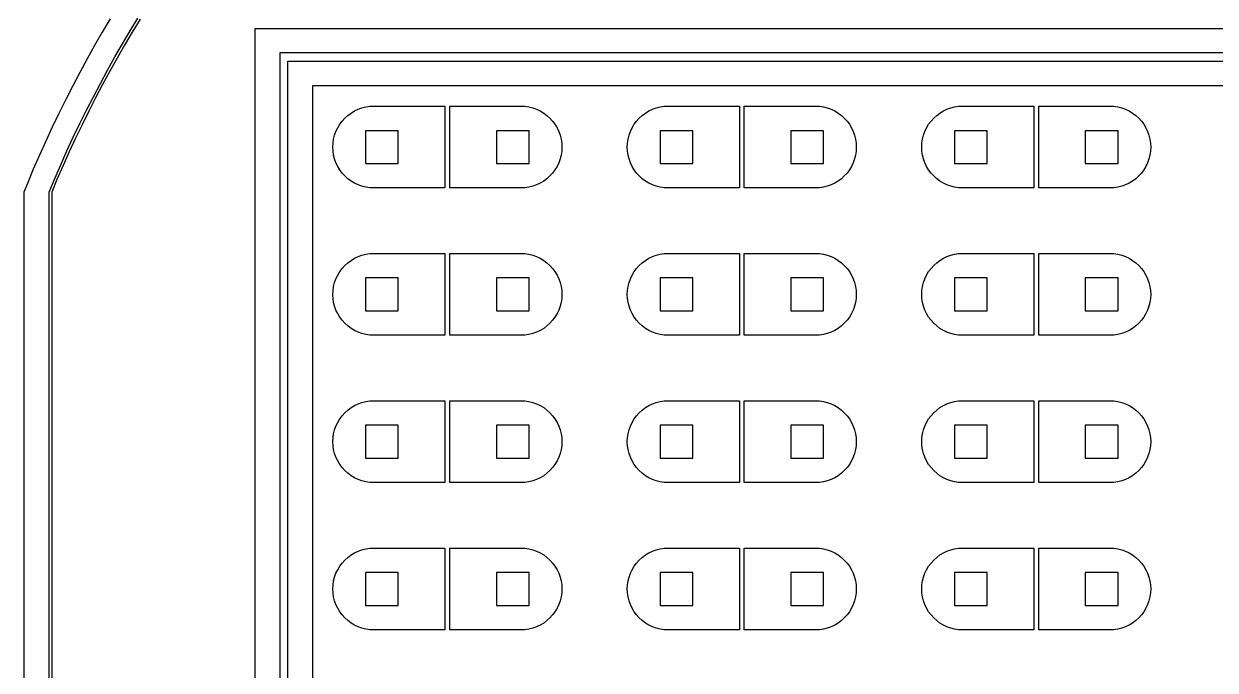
# Model space of a CAD drawing. Extents: x -17 to 130, y -40 to 112.
# Drawn here: x -16.9 to 55.9, y 35.5 to 75 of the extents above; entities that cross this region are included whole.
import ezdxf

# ---------------------------------------------------------------- set-up
doc = ezdxf.new("R2010")
doc.units = 0

msp = doc.modelspace()

# ---------------------------------------------------------------- linework, layer by layer
for p, q in [((-11.6162, 75.3289), (-12.0939, 74.5207)), ((-10.394, 74.5963), (-9.91548, 75.3836)), ((-9.78778, 75.3049), (-10.2653, 74.5191)), ((-12.0939, 74.5207), (-12.5616, 73.7067)), ((-10.8628, 73.8031), (-10.394, 74.5963)), ((-10.2653, 74.5191), (-10.7332, 73.7276)), ((-2.75, -2.75), (-2.75, 74.75)), ((-2.75, 74.75), (110.75, 74.75)), ((-12.5616, 73.7067), (-13.0194, 72.8871)), ((-11.3218, 73.0043), (-10.8628, 73.8031)), ((-10.7332, 73.7276), (-11.1913, 72.9304)), ((-13.0194, 72.8871), (-13.467, 72.0618)), ((-11.771, 72.1999), (-11.3218, 73.0043)), ((-11.1913, 72.9304), (-11.6395, 72.1276)), ((109.25, 73.25), (-1.25, 73.25)), ((-1.25, 73.25), (-1.25, -1.25)), ((-12.2102, 71.3901), (-11.771, 72.1999)), ((-11.6395, 72.1276), (-12.0779, 71.3194)), ((-0.75, -0.75), (-0.75, 72.75)), ((-0.75, 72.75), (108.75, 72.75)), ((-13.467, 72.0618), (-13.9044, 71.2312)), ((-12.6395, 70.5749), (-12.2102, 71.3901)), ((-13.9044, 71.2312), (-14.3316, 70.3953)), ((-12.0779, 71.3194), (-12.5064, 70.5059)), ((107.25, 71.25), (0.75, 71.25)), ((0.75, 71.25), (0.75, 0.75)), ((-14.3316, 70.3953), (-14.7486, 69.5541)), ((-13.0588, 69.7546), (-12.6395, 70.5749)), ((-12.5064, 70.5059), (-12.9248, 69.6871)), ((3.77429, 69.8923), (4.01228, 69.952)), ((4.01228, 69.952), (4.25496, 69.988)), ((4.25496, 69.988), (4.5, 70)), ((4.5, 70), (8.85001, 70)), ((8.85001, 70), (8.85001, 65)), ((9.14999, 65), (9.14999, 70)), ((9.14999, 70), (13.5, 70)), ((13.5, 70), (13.745, 69.988)), ((13.745, 69.988), (13.9877, 69.952)), ((13.9877, 69.952), (14.2257, 69.8923)), ((21.7743, 69.8923), (22.0123, 69.952)), ((22.0123, 69.952), (22.255, 69.988)), ((22.255, 69.988), (22.5, 70)), ((22.5, 70), (26.85, 70)), ((26.85, 70), (26.85, 65)), ((27.15, 65), (27.15, 70)), ((27.15, 70), (31.5, 70)), ((31.5, 70), (31.745, 69.988)), ((31.745, 69.988), (31.9877, 69.952)), ((31.9877, 69.952), (32.2257, 69.8923)), ((39.7743, 69.8923), (40.0123, 69.952)), ((40.0123, 69.952), (40.255, 69.988)), ((40.255, 69.988), (40.5, 70)), ((40.5, 70), (44.85, 70)), ((44.85, 70), (44.85, 65)), ((45.15, 65), (45.15, 70)), ((45.15, 70), (49.5, 70)), ((49.5, 70), (49.745, 69.988)), ((49.745, 69.988), (49.9877, 69.952)), ((49.9877, 69.952), (50.2257, 69.8923)), ((-14.7486, 69.5541), (-15.1552, 68.708)), ((-13.468, 68.9291), (-13.0588, 69.7546)), ((-12.9248, 69.6871), (-13.3332, 68.8633)), ((2.56747, 69.086), (2.73224, 69.2678)), ((2.73224, 69.2678), (2.91403, 69.4325)), ((2.91403, 69.4325), (3.11108, 69.5787)), ((3.11108, 69.5787), (3.32152, 69.7048)), ((3.32152, 69.7048), (3.5433, 69.8097)), ((3.5433, 69.8097), (3.77429, 69.8923)), ((14.2257, 69.8923), (14.4567, 69.8097)), ((14.4567, 69.8097), (14.6785, 69.7048)), ((14.6785, 69.7048), (14.8889, 69.5787)), ((14.8889, 69.5787), (15.086, 69.4325)), ((15.086, 69.4325), (15.2678, 69.2678)), ((15.2678, 69.2678), (15.4325, 69.086)), ((20.5675, 69.086), (20.7322, 69.2678)), ((20.7322, 69.2678), (20.914, 69.4325)), ((20.914, 69.4325), (21.1111, 69.5787)), ((21.1111, 69.5787), (21.3215, 69.7048)), ((21.3215, 69.7048), (21.5433, 69.8097)), ((21.5433, 69.8097), (21.7743, 69.8923)), ((32.2257, 69.8923), (32.4567, 69.8097)), ((32.4567, 69.8097), (32.6785, 69.7048)), ((32.6785, 69.7048), (32.8889, 69.5787)), ((32.8889, 69.5787), (33.086, 69.4325)), ((33.086, 69.4325), (33.2678, 69.2678)), ((33.2678, 69.2678), (33.4325, 69.086)), ((38.5675, 69.086), (38.7322, 69.2678)), ((38.7322, 69.2678), (38.914, 69.4325)), ((38.914, 69.4325), (39.1111, 69.5787)), ((39.1111, 69.5787), (39.3215, 69.7048)), ((39.3215, 69.7048), (39.5433, 69.8097)), ((39.5433, 69.8097), (39.7743, 69.8923)), ((50.2257, 69.8923), (50.4567, 69.8097)), ((50.4567, 69.8097), (50.6785, 69.7048)), ((50.6785, 69.7048), (50.8889, 69.5787)), ((50.8889, 69.5787), (51.086, 69.4325)), ((51.086, 69.4325), (51.2678, 69.2678)), ((51.2678, 69.2678), (51.4325, 69.086)), ((-15.1552, 68.708), (-15.5513, 67.8569)), ((-13.867, 68.0987), (-13.468, 68.9291)), ((-13.3332, 68.8633), (-13.7314, 68.0346)), ((2.19031, 68.4567), (2.29521, 68.6785)), ((2.29521, 68.6785), (2.42134, 68.8889)), ((2.42134, 68.8889), (2.56747, 69.086)), ((6, 68.5), (4, 68.5)), ((4, 68.5), (4, 66.5)), ((6, 66.5), (6, 68.5)), ((14, 68.5), (12, 68.5)), ((12, 68.5), (12, 66.5)), ((14, 66.5), (14, 68.5)), ((15.4325, 69.086), (15.5787, 68.8889)), ((15.5787, 68.8889), (15.7048, 68.6785)), ((15.7048, 68.6785), (15.8097, 68.4567)), ((20.1903, 68.4567), (20.2952, 68.6785)), ((20.2952, 68.6785), (20.4213, 68.8889)), ((20.4213, 68.8889), (20.5675, 69.086)), ((24, 68.5), (22, 68.5)), ((22, 68.5), (22, 66.5)), ((24, 66.5), (24, 68.5)), ((32, 68.5), (30, 68.5)), ((30, 68.5), (30, 66.5)), ((32, 66.5), (32, 68.5)), ((33.4325, 69.086), (33.5787, 68.8889)), ((33.5787, 68.8889), (33.7048, 68.6785)), ((33.7048, 68.6785), (33.8097, 68.4567)), ((38.1903, 68.4567), (38.2952, 68.6785)), ((38.2952, 68.6785), (38.4213, 68.8889)), ((38.4213, 68.8889), (38.5675, 69.086)), ((42, 68.5), (40, 68.5)), ((40, 68.5), (40, 66.5)), ((42, 66.5), (42, 68.5)), ((50, 68.5), (48, 68.5)), ((48, 68.5), (48, 66.5)), ((50, 66.5), (50, 68.5)), ((51.4325, 69.086), (51.5787, 68.8889)), ((51.5787, 68.8889), (51.7048, 68.6785)), ((51.7048, 68.6785), (51.8097, 68.4567)), ((-15.5513, 67.8569), (-15.937, 67.001)), ((-14.2558, 67.2634), (-13.867, 68.0987)), ((-13.7314, 68.0346), (-14.1194, 67.201)), ((2, 67.5), (2.01204, 67.745)), ((2.01204, 67.745), (2.04805, 67.9877)), ((2.04805, 67.9877), (2.10765, 68.2257)), ((2.10765, 68.2257), (2.19031, 68.4567)), ((15.8097, 68.4567), (15.8923, 68.2257)), ((15.8923, 68.2257), (15.952, 67.9877)), ((15.952, 67.9877), (15.988, 67.745)), ((15.988, 67.745), (16, 67.5)), ((20, 67.5), (20.012, 67.745)), ((20.012, 67.745), (20.048, 67.9877)), ((20.048, 67.9877), (20.1077, 68.2257)), ((20.1077, 68.2257), (20.1903, 68.4567)), ((33.8097, 68.4567), (33.8923, 68.2257)), ((33.8923, 68.2257), (33.952, 67.9877)), ((33.952, 67.9877), (33.988, 67.745)), ((33.988, 67.745), (34, 67.5)), ((38, 67.5), (38.012, 67.745)), ((38.012, 67.745), (38.048, 67.9877)), ((38.048, 67.9877), (38.1077, 68.2257)), ((38.1077, 68.2257), (38.1903, 68.4567)), ((51.8097, 68.4567), (51.8923, 68.2257)), ((51.8923, 68.2257), (51.952, 67.9877)), ((51.952, 67.9877), (51.988, 67.745)), ((51.988, 67.745), (52, 67.5)), ((-14.6343, 66.4235), (-14.2558, 67.2634)), ((-14.1194, 67.201), (-14.4972, 66.3627)), ((2.01204, 67.255), (2, 67.5)), ((2.04805, 67.0123), (2.01204, 67.255)), ((2.10765, 66.7743), (2.04805, 67.0123)), ((15.952, 67.0123), (15.8923, 66.7743)), ((15.988, 67.255), (15.952, 67.0123)), ((16, 67.5), (15.988, 67.255)), ((20.012, 67.255), (20, 67.5)), ((20.048, 67.0123), (20.012, 67.255)), ((20.1077, 66.7743), (20.048, 67.0123)), ((33.952, 67.0123), (33.8923, 66.7743)), ((33.988, 67.255), (33.952, 67.0123)), ((34, 67.5), (33.988, 67.255)), ((38.012, 67.255), (38, 67.5)), ((38.048, 67.0123), (38.012, 67.255)), ((38.1077, 66.7743), (38.048, 67.0123)), ((51.952, 67.0123), (51.8923, 66.7743)), ((51.988, 67.255), (51.952, 67.0123)), ((52, 67.5), (51.988, 67.255)), ((-15.937, 67.001), (-16.3122, 66.1404)), ((-15.0025, 65.5789), (-14.6343, 66.4235)), ((-14.4972, 66.3627), (-14.8646, 65.5199)), ((2.19031, 66.5433), (2.10765, 66.7743)), ((2.29521, 66.3215), (2.19031, 66.5433)), ((2.42134, 66.1111), (2.29521, 66.3215)), ((4, 66.5), (6, 66.5)), ((12, 66.5), (14, 66.5)), ((15.7048, 66.3215), (15.5787, 66.1111)), ((15.8097, 66.5433), (15.7048, 66.3215)), ((15.8923, 66.7743), (15.8097, 66.5433)), ((20.1903, 66.5433), (20.1077, 66.7743)), ((20.2952, 66.3215), (20.1903, 66.5433)), ((20.4213, 66.1111), (20.2952, 66.3215)), ((22, 66.5), (24, 66.5)), ((30, 66.5), (32, 66.5)), ((33.7048, 66.3215), (33.5787, 66.1111)), ((33.8097, 66.5433), (33.7048, 66.3215)), ((33.8923, 66.7743), (33.8097, 66.5433)), ((38.1903, 66.5433), (38.1077, 66.7743)), ((38.2952, 66.3215), (38.1903, 66.5433)), ((38.4213, 66.1111), (38.2952, 66.3215)), ((40, 66.5), (42, 66.5)), ((48, 66.5), (50, 66.5)), ((51.7048, 66.3215), (51.5787, 66.1111)), ((51.8097, 66.5433), (51.7048, 66.3215)), ((51.8923, 66.7743), (51.8097, 66.5433)), ((-16.3122, 66.1404), (-16.6768, 65.2753)), ((-15.3519, 64.7497), (-15.0025, 65.5789)), ((2.56747, 65.914), (2.42134, 66.1111)), ((2.73224, 65.7322), (2.56747, 65.914)), ((2.91403, 65.5675), (2.73224, 65.7322)), ((3.11108, 65.4213), (2.91403, 65.5675)), ((15.086, 65.5675), (14.8889, 65.4213)), ((15.2678, 65.7322), (15.086, 65.5675)), ((15.4325, 65.914), (15.2678, 65.7322)), ((15.5787, 66.1111), (15.4325, 65.914)), ((20.5675, 65.914), (20.4213, 66.1111)), ((20.7322, 65.7322), (20.5675, 65.914)), ((20.914, 65.5675), (20.7322, 65.7322)), ((21.1111, 65.4213), (20.914, 65.5675)), ((33.086, 65.5675), (32.8889, 65.4213)), ((33.2678, 65.7322), (33.086, 65.5675)), ((33.4325, 65.914), (33.2678, 65.7322)), ((33.5787, 66.1111), (33.4325, 65.914)), ((38.5675, 65.914), (38.4213, 66.1111)), ((38.7322, 65.7322), (38.5675, 65.914)), ((38.914, 65.5675), (38.7322, 65.7322)), ((39.1111, 65.4213), (38.914, 65.5675)), ((51.086, 65.5675), (50.8889, 65.4213)), ((51.2678, 65.7322), (51.086, 65.5675)), ((51.4325, 65.914), (51.2678, 65.7322)), ((51.5787, 66.1111), (51.4325, 65.914)), ((-16.6768, 65.2753), (-16.8921, 64.7463)), ((-14.8646, 65.5199), (-15.1895, 64.7488)), ((3.32152, 65.2952), (3.11108, 65.4213)), ((3.5433, 65.1903), (3.32152, 65.2952)), ((3.77429, 65.1077), (3.5433, 65.1903)), ((4.01228, 65.048), (3.77429, 65.1077)), ((4.25496, 65.012), (4.01228, 65.048)), ((4.5, 65), (4.25496, 65.012)), ((8.85001, 65), (4.5, 65)), ((13.5, 65), (9.14999, 65)), ((13.745, 65.012), (13.5, 65)), ((13.9877, 65.048), (13.745, 65.012)), ((14.2257, 65.1077), (13.9877, 65.048)), ((14.4567, 65.1903), (14.2257, 65.1077)), ((14.6785, 65.2952), (14.4567, 65.1903)), ((14.8889, 65.4213), (14.6785, 65.2952)), ((21.3215, 65.2952), (21.1111, 65.4213)), ((21.5433, 65.1903), (21.3215, 65.2952)), ((21.7743, 65.1077), (21.5433, 65.1903)), ((22.0123, 65.048), (21.7743, 65.1077)), ((22.255, 65.012), (22.0123, 65.048)), ((22.5, 65), (22.255, 65.012)), ((26.85, 65), (22.5, 65)), ((31.5, 65), (27.15, 65)), ((31.745, 65.012), (31.5, 65)), ((31.9877, 65.048), (31.745, 65.012)), ((32.2257, 65.1077), (31.9877, 65.048)), ((32.4567, 65.1903), (32.2257, 65.1077)), ((32.6785, 65.2952), (32.4567, 65.1903)), ((32.8889, 65.4213), (32.6785, 65.2952)), ((39.3215, 65.2952), (39.1111, 65.4213)), ((39.5433, 65.1903), (39.3215, 65.2952)), ((39.7743, 65.1077), (39.5433, 65.1903)), ((40.0123, 65.048), (39.7743, 65.1077)), ((40.255, 65.012), (40.0123, 65.048)), ((40.5, 65), (40.255, 65.012)), ((44.85, 65), (40.5, 65)), ((49.5, 65), (45.15, 65)), ((49.745, 65.012), (49.5, 65)), ((49.9877, 65.048), (49.745, 65.012)), ((50.2257, 65.1077), (49.9877, 65.048)), ((50.4567, 65.1903), (50.2257, 65.1077)), ((50.6785, 65.2952), (50.4567, 65.1903)), ((50.8889, 65.4213), (50.6785, 65.2952)), ((-16.8921, 64.7463), (-16.8921, 7.25366)), ((-15.3519, 7.25034), (-15.3519, 64.7497)), ((-15.1895, 64.7488), (-15.1895, 7.25121)), ((2.91403, 60.4325), (3.11108, 60.5787)), ((3.11108, 60.5787), (3.32152, 60.7048)), ((3.32152, 60.7048), (3.5433, 60.8097)), ((3.5433, 60.8097), (3.77429, 60.8923)), ((3.77429, 60.8923), (4.01228, 60.952)), ((4.01228, 60.952), (4.25496, 60.988)), ((4.25496, 60.988), (4.5, 61)), ((4.5, 61), (8.85001, 61)), ((8.85001, 61), (8.85001, 56)), ((9.14999, 56), (9.14999, 61)), ((9.14999, 61), (13.5, 61)), ((13.5, 61), (13.745, 60.988)), ((13.745, 60.988), (13.9877, 60.952)), ((13.9877, 60.952), (14.2257, 60.8923)), ((14.2257, 60.8923), (14.4567, 60.8097)), ((14.4567, 60.8097), (14.6785, 60.7048)), ((14.6785, 60.7048), (14.8889, 60.5787)), ((14.8889, 60.5787), (15.086, 60.4325)), ((20.914, 60.4325), (21.1111, 60.5787)), ((21.1111, 60.5787), (21.3215, 60.7048)), ((21.3215, 60.7048), (21.5433, 60.8097)), ((21.5433, 60.8097), (21.7743, 60.8923)), ((21.7743, 60.8923), (22.0123, 60.952)), ((22.0123, 60.952), (22.255, 60.988)), ((22.255, 60.988), (22.5, 61)), ((22.5, 61), (26.85, 61)), ((26.85, 61), (26.85, 56)), ((27.15, 56), (27.15, 61)), ((27.15, 61), (31.5, 61)), ((31.5, 61), (31.745, 60.988)), ((31.745, 60.988), (31.9877, 60.952)), ((31.9877, 60.952), (32.2257, 60.8923)), ((32.2257, 60.8923), (32.4567, 60.8097)), ((32.4567, 60.8097), (32.6785, 60.7048)), ((32.6785, 60.7048), (32.8889, 60.5787)), ((32.8889, 60.5787), (33.086, 60.4325)), ((38.914, 60.4325), (39.1111, 60.5787)), ((39.1111, 60.5787), (39.3215, 60.7048)), ((39.3215, 60.7048), (39.5433, 60.8097)), ((39.5433, 60.8097), (39.7743, 60.8923)), ((39.7743, 60.8923), (40.0123, 60.952)), ((40.0123, 60.952), (40.255, 60.988)), ((40.255, 60.988), (40.5, 61)), ((40.5, 61), (44.85, 61)), ((44.85, 61), (44.85, 56)), ((45.15, 56), (45.15, 61)), ((45.15, 61), (49.5, 61)), ((49.5, 61), (49.745, 60.988)), ((49.745, 60.988), (49.9877, 60.952)), ((49.9877, 60.952), (50.2257, 60.8923)), ((50.2257, 60.8923), (50.4567, 60.8097)), ((50.4567, 60.8097), (50.6785, 60.7048)), ((50.6785, 60.7048), (50.8889, 60.5787)), ((50.8889, 60.5787), (51.086, 60.4325)), ((2.29521, 59.6785), (2.42134, 59.8889)), ((2.42134, 59.8889), (2.56747, 60.086)), ((2.56747, 60.086), (2.73224, 60.2678)), ((2.73224, 60.2678), (2.91403, 60.4325)), ((15.086, 60.4325), (15.2678, 60.2678)), ((15.2678, 60.2678), (15.4325, 60.086)), ((15.4325, 60.086), (15.5787, 59.8889)), ((15.5787, 59.8889), (15.7048, 59.6785)), ((20.2952, 59.6785), (20.4213, 59.8889)), ((20.4213, 59.8889), (20.5675, 60.086)), ((20.5675, 60.086), (20.7322, 60.2678)), ((20.7322, 60.2678), (20.914, 60.4325)), ((33.086, 60.4325), (33.2678, 60.2678)), ((33.2678, 60.2678), (33.4325, 60.086)), ((33.4325, 60.086), (33.5787, 59.8889)), ((33.5787, 59.8889), (33.7048, 59.6785)), ((38.2952, 59.6785), (38.4213, 59.8889)), ((38.4213, 59.8889), (38.5675, 60.086)), ((38.5675, 60.086), (38.7322, 60.2678)), ((38.7322, 60.2678), (38.914, 60.4325)), ((51.086, 60.4325), (51.2678, 60.2678)), ((51.2678, 60.2678), (51.4325, 60.086)), ((51.4325, 60.086), (51.5787, 59.8889)), ((51.5787, 59.8889), (51.7048, 59.6785)), ((2.04805, 58.9877), (2.10765, 59.2257)), ((2.10765, 59.2257), (2.19031, 59.4567)), ((2.19031, 59.4567), (2.29521, 59.6785)), ((6, 59.5), (4, 59.5)), ((4, 59.5), (4, 57.5)), ((6, 57.5), (6, 59.5)), ((14, 59.5), (12, 59.5)), ((12, 59.5), (12, 57.5)), ((14, 57.5), (14, 59.5)), ((15.7048, 59.6785), (15.8097, 59.4567)), ((15.8097, 59.4567), (15.8923, 59.2257)), ((15.8923, 59.2257), (15.952, 58.9877)), ((20.048, 58.9877), (20.1077, 59.2257)), ((20.1077, 59.2257), (20.1903, 59.4567)), ((20.1903, 59.4567), (20.2952, 59.6785)), ((24, 59.5), (22, 59.5)), ((22, 59.5), (22, 57.5)), ((24, 57.5), (24, 59.5)), ((32, 59.5), (30, 59.5)), ((30, 59.5), (30, 57.5)), ((32, 57.5), (32, 59.5)), ((33.7048, 59.6785), (33.8097, 59.4567)), ((33.8097, 59.4567), (33.8923, 59.2257)), ((33.8923, 59.2257), (33.952, 58.9877)), ((38.048, 58.9877), (38.1077, 59.2257)), ((38.1077, 59.2257), (38.1903, 59.4567)), ((38.1903, 59.4567), (38.2952, 59.6785)), ((42, 59.5), (40, 59.5)), ((40, 59.5), (40, 57.5)), ((42, 57.5), (42, 59.5)), ((50, 59.5), (48, 59.5)), ((48, 59.5), (48, 57.5)), ((50, 57.5), (50, 59.5)), ((51.7048, 59.6785), (51.8097, 59.4567)), ((51.8097, 59.4567), (51.8923, 59.2257)), ((51.8923, 59.2257), (51.952, 58.9877)), ((2, 58.5), (2.01204, 58.745)), ((2.01204, 58.255), (2, 58.5)), ((2.01204, 58.745), (2.04805, 58.9877)), ((15.952, 58.9877), (15.988, 58.745)), ((15.988, 58.745), (16, 58.5)), ((16, 58.5), (15.988, 58.255)), ((20, 58.5), (20.012, 58.745)), ((20.012, 58.255), (20, 58.5)), ((20.012, 58.745), (20.048, 58.9877)), ((33.952, 58.9877), (33.988, 58.745)), ((33.988, 58.745), (34, 58.5)), ((34, 58.5), (33.988, 58.255)), ((38, 58.5), (38.012, 58.745)), ((38.012, 58.255), (38, 58.5)), ((38.012, 58.745), (38.048, 58.9877)), ((51.952, 58.9877), (51.988, 58.745)), ((51.988, 58.745), (52, 58.5)), ((52, 58.5), (51.988, 58.255)), ((2.04805, 58.0123), (2.01204, 58.255)), ((2.10765, 57.7743), (2.04805, 58.0123)), ((2.19031, 57.5433), (2.10765, 57.7743)), ((2.29521, 57.3215), (2.19031, 57.5433)), ((15.8097, 57.5433), (15.7048, 57.3215)), ((15.8923, 57.7743), (15.8097, 57.5433)), ((15.952, 58.0123), (15.8923, 57.7743)), ((15.988, 58.255), (15.952, 58.0123)), ((20.048, 58.0123), (20.012, 58.255)), ((20.1077, 57.7743), (20.048, 58.0123)), ((20.1903, 57.5433), (20.1077, 57.7743)), ((20.2952, 57.3215), (20.1903, 57.5433)), ((33.8097, 57.5433), (33.7048, 57.3215)), ((33.8923, 57.7743), (33.8097, 57.5433)), ((33.952, 58.0123), (33.8923, 57.7743)), ((33.988, 58.255), (33.952, 58.0123)), ((38.048, 58.0123), (38.012, 58.255)), ((38.1077, 57.7743), (38.048, 58.0123)), ((38.1903, 57.5433), (38.1077, 57.7743)), ((38.2952, 57.3215), (38.1903, 57.5433)), ((51.8097, 57.5433), (51.7048, 57.3215)), ((51.8923, 57.7743), (51.8097, 57.5433)), ((51.952, 58.0123), (51.8923, 57.7743)), ((51.988, 58.255), (51.952, 58.0123)), ((2.42134, 57.1111), (2.29521, 57.3215)), ((2.56747, 56.914), (2.42134, 57.1111)), ((2.73224, 56.7322), (2.56747, 56.914)), ((4, 57.5), (6, 57.5)), ((12, 57.5), (14, 57.5)), ((15.4325, 56.914), (15.2678, 56.7322)), ((15.5787, 57.1111), (15.4325, 56.914)), ((15.7048, 57.3215), (15.5787, 57.1111)), ((20.4213, 57.1111), (20.2952, 57.3215)), ((20.5675, 56.914), (20.4213, 57.1111)), ((20.7322, 56.7322), (20.5675, 56.914)), ((22, 57.5), (24, 57.5)), ((30, 57.5), (32, 57.5)), ((33.4325, 56.914), (33.2678, 56.7322)), ((33.5787, 57.1111), (33.4325, 56.914)), ((33.7048, 57.3215), (33.5787, 57.1111)), ((38.4213, 57.1111), (38.2952, 57.3215)), ((38.5675, 56.914), (38.4213, 57.1111)), ((38.7322, 56.7322), (38.5675, 56.914)), ((40, 57.5), (42, 57.5)), ((48, 57.5), (50, 57.5)), ((51.4325, 56.914), (51.2678, 56.7322)), ((51.5787, 57.1111), (51.4325, 56.914)), ((51.7048, 57.3215), (51.5787, 57.1111)), ((2.91403, 56.5675), (2.73224, 56.7322)), ((3.11108, 56.4213), (2.91403, 56.5675)), ((3.32152, 56.2952), (3.11108, 56.4213)), ((3.5433, 56.1903), (3.32152, 56.2952)), ((3.77429, 56.1077), (3.5433, 56.1903)), ((4.01228, 56.048), (3.77429, 56.1077)), ((14.2257, 56.1077), (13.9877, 56.048)), ((14.4567, 56.1903), (14.2257, 56.1077)), ((14.6785, 56.2952), (14.4567, 56.1903)), ((14.8889, 56.4213), (14.6785, 56.2952)), ((15.086, 56.5675), (14.8889, 56.4213)), ((15.2678, 56.7322), (15.086, 56.5675)), ((20.914, 56.5675), (20.7322, 56.7322)), ((21.1111, 56.4213), (20.914, 56.5675)), ((21.3215, 56.2952), (21.1111, 56.4213)), ((21.5433, 56.1903), (21.3215, 56.2952)), ((21.7743, 56.1077), (21.5433, 56.1903)), ((22.0123, 56.048), (21.7743, 56.1077)), ((32.2257, 56.1077), (31.9877, 56.048)), ((32.4567, 56.1903), (32.2257, 56.1077)), ((32.6785, 56.2952), (32.4567, 56.1903)), ((32.8889, 56.4213), (32.6785, 56.2952)), ((33.086, 56.5675), (32.8889, 56.4213)), ((33.2678, 56.7322), (33.086, 56.5675)), ((38.914, 56.5675), (38.7322, 56.7322)), ((39.1111, 56.4213), (38.914, 56.5675)), ((39.3215, 56.2952), (39.1111, 56.4213)), ((39.5433, 56.1903), (39.3215, 56.2952)), ((39.7743, 56.1077), (39.5433, 56.1903)), ((40.0123, 56.048), (39.7743, 56.1077)), ((50.2257, 56.1077), (49.9877, 56.048)), ((50.4567, 56.1903), (50.2257, 56.1077)), ((50.6785, 56.2952), (50.4567, 56.1903)), ((50.8889, 56.4213), (50.6785, 56.2952)), ((51.086, 56.5675), (50.8889, 56.4213)), ((51.2678, 56.7322), (51.086, 56.5675)), ((4.25496, 56.012), (4.01228, 56.048)), ((4.5, 56), (4.25496, 56.012)), ((8.85001, 56), (4.5, 56)), ((13.5, 56), (9.14999, 56)), ((13.745, 56.012), (13.5, 56)), ((13.9877, 56.048), (13.745, 56.012)), ((22.255, 56.012), (22.0123, 56.048)), ((22.5, 56), (22.255, 56.012)), ((26.85, 56), (22.5, 56)), ((31.5, 56), (27.15, 56)), ((31.745, 56.012), (31.5, 56)), ((31.9877, 56.048), (31.745, 56.012)), ((40.255, 56.012), (40.0123, 56.048)), ((40.5, 56), (40.255, 56.012)), ((44.85, 56), (40.5, 56)), ((49.5, 56), (45.15, 56)), ((49.745, 56.012), (49.5, 56)), ((49.9877, 56.048), (49.745, 56.012)), ((3.32152, 51.7048), (3.5433, 51.8097)), ((3.5433, 51.8097), (3.77429, 51.8923)), ((3.77429, 51.8923), (4.01228, 51.952)), ((4.01228, 51.952), (4.25496, 51.988)), ((4.25496, 51.988), (4.5, 52)), ((4.5, 52), (8.85001, 52)), ((8.85001, 52), (8.85001, 47)), ((9.14999, 47), (9.14999, 52)), ((9.14999, 52), (13.5, 52)), ((13.5, 52), (13.745, 51.988)), ((13.745, 51.988), (13.9877, 51.952)), ((13.9877, 51.952), (14.2257, 51.8923)), ((14.2257, 51.8923), (14.4567, 51.8097)), ((14.4567, 51.8097), (14.6785, 51.7048)), ((21.3215, 51.7048), (21.5433, 51.8097)), ((21.5433, 51.8097), (21.7743, 51.8923)), ((21.7743, 51.8923), (22.0123, 51.952)), ((22.0123, 51.952), (22.255, 51.988)), ((22.255, 51.988), (22.5, 52)), ((22.5, 52), (26.85, 52)), ((26.85, 52), (26.85, 47)), ((27.15, 47), (27.15, 52)), ((27.15, 52), (31.5, 52)), ((31.5, 52), (31.745, 51.988)), ((31.745, 51.988), (31.9877, 51.952)), ((31.9877, 51.952), (32.2257, 51.8923)), ((32.2257, 51.8923), (32.4567, 51.8097)), ((32.4567, 51.8097), (32.6785, 51.7048)), ((39.3215, 51.7048), (39.5433, 51.8097)), ((39.5433, 51.8097), (39.7743, 51.8923)), ((39.7743, 51.8923), (40.0123, 51.952)), ((40.0123, 51.952), (40.255, 51.988)), ((40.255, 51.988), (40.5, 52)), ((40.5, 52), (44.85, 52)), ((44.85, 52), (44.85, 47)), ((45.15, 47), (45.15, 52)), ((45.15, 52), (49.5, 52)), ((49.5, 52), (49.745, 51.988)), ((49.745, 51.988), (49.9877, 51.952)), ((49.9877, 51.952), (50.2257, 51.8923)), ((50.2257, 51.8923), (50.4567, 51.8097)), ((50.4567, 51.8097), (50.6785, 51.7048)), ((2.42134, 50.8889), (2.56747, 51.086)), ((2.56747, 51.086), (2.73224, 51.2678)), ((2.73224, 51.2678), (2.91403, 51.4325)), ((2.91403, 51.4325), (3.11108, 51.5787)), ((3.11108, 51.5787), (3.32152, 51.7048)), ((14.6785, 51.7048), (14.8889, 51.5787)), ((14.8889, 51.5787), (15.086, 51.4325)), ((15.086, 51.4325), (15.2678, 51.2678)), ((15.2678, 51.2678), (15.4325, 51.086)), ((15.4325, 51.086), (15.5787, 50.8889)), ((20.4213, 50.8889), (20.5675, 51.086)), ((20.5675, 51.086), (20.7322, 51.2678)), ((20.7322, 51.2678), (20.914, 51.4325)), ((20.914, 51.4325), (21.1111, 51.5787)), ((21.1111, 51.5787), (21.3215, 51.7048)), ((32.6785, 51.7048), (32.8889, 51.5787)), ((32.8889, 51.5787), (33.086, 51.4325)), ((33.086, 51.4325), (33.2678, 51.2678)), ((33.2678, 51.2678), (33.4325, 51.086)), ((33.4325, 51.086), (33.5787, 50.8889)), ((38.4213, 50.8889), (38.5675, 51.086)), ((38.5675, 51.086), (38.7322, 51.2678)), ((38.7322, 51.2678), (38.914, 51.4325)), ((38.914, 51.4325), (39.1111, 51.5787)), ((39.1111, 51.5787), (39.3215, 51.7048)), ((50.6785, 51.7048), (50.8889, 51.5787)), ((50.8889, 51.5787), (51.086, 51.4325)), ((51.086, 51.4325), (51.2678, 51.2678)), ((51.2678, 51.2678), (51.4325, 51.086)), ((51.4325, 51.086), (51.5787, 50.8889)), ((2.10765, 50.2257), (2.19031, 50.4567)), ((2.19031, 50.4567), (2.29521, 50.6785)), ((2.29521, 50.6785), (2.42134, 50.8889)), ((6, 50.5), (4, 50.5)), ((4, 50.5), (4, 48.5)), ((6, 48.5), (6, 50.5)), ((14, 50.5), (12, 50.5)), ((12, 50.5), (12, 48.5)), ((14, 48.5), (14, 50.5)), ((15.5787, 50.8889), (15.7048, 50.6785)), ((15.7048, 50.6785), (15.8097, 50.4567)), ((15.8097, 50.4567), (15.8923, 50.2257)), ((20.1077, 50.2257), (20.1903, 50.4567)), ((20.1903, 50.4567), (20.2952, 50.6785)), ((20.2952, 50.6785), (20.4213, 50.8889)), ((24, 50.5), (22, 50.5)), ((22, 50.5), (22, 48.5)), ((24, 48.5), (24, 50.5)), ((32, 50.5), (30, 50.5)), ((30, 50.5), (30, 48.5)), ((32, 48.5), (32, 50.5)), ((33.5787, 50.8889), (33.7048, 50.6785)), ((33.7048, 50.6785), (33.8097, 50.4567)), ((33.8097, 50.4567), (33.8923, 50.2257)), ((38.1077, 50.2257), (38.1903, 50.4567)), ((38.1903, 50.4567), (38.2952, 50.6785)), ((38.2952, 50.6785), (38.4213, 50.8889)), ((42, 50.5), (40, 50.5)), ((40, 50.5), (40, 48.5)), ((42, 48.5), (42, 50.5)), ((50, 50.5), (48, 50.5)), ((48, 50.5), (48, 48.5)), ((50, 48.5), (50, 50.5)), ((51.5787, 50.8889), (51.7048, 50.6785)), ((51.7048, 50.6785), (51.8097, 50.4567)), ((51.8097, 50.4567), (51.8923, 50.2257)), ((2, 49.5), (2.01204, 49.745)), ((2.01204, 49.745), (2.04805, 49.9877)), ((2.04805, 49.9877), (2.10765, 50.2257)), ((15.8923, 50.2257), (15.952, 49.9877)), ((15.952, 49.9877), (15.988, 49.745)), ((15.988, 49.745), (16, 49.5)), ((20, 49.5), (20.012, 49.745)), ((20.012, 49.745), (20.048, 49.9877)), ((20.048, 49.9877), (20.1077, 50.2257)), ((33.8923, 50.2257), (33.952, 49.9877)), ((33.952, 49.9877), (33.988, 49.745)), ((33.988, 49.745), (34, 49.5)), ((38, 49.5), (38.012, 49.745)), ((38.012, 49.745), (38.048, 49.9877)), ((38.048, 49.9877), (38.1077, 50.2257)), ((51.8923, 50.2257), (51.952, 49.9877)), ((51.952, 49.9877), (51.988, 49.745)), ((51.988, 49.745), (52, 49.5)), ((2.01204, 49.255), (2, 49.5)), ((2.04805, 49.0123), (2.01204, 49.255)), ((2.10765, 48.7743), (2.04805, 49.0123)), ((15.952, 49.0123), (15.8923, 48.7743)), ((15.988, 49.255), (15.952, 49.0123)), ((16, 49.5), (15.988, 49.255)), ((20.012, 49.255), (20, 49.5)), ((20.048, 49.0123), (20.012, 49.255)), ((20.1077, 48.7743), (20.048, 49.0123)), ((33.952, 49.0123), (33.8923, 48.7743)), ((33.988, 49.255), (33.952, 49.0123)), ((34, 49.5), (33.988, 49.255)), ((38.012, 49.255), (38, 49.5)), ((38.048, 49.0123), (38.012, 49.255)), ((38.1077, 48.7743), (38.048, 49.0123)), ((51.952, 49.0123), (51.8923, 48.7743)), ((51.988, 49.255), (51.952, 49.0123)), ((52, 49.5), (51.988, 49.255)), ((2.19031, 48.5433), (2.10765, 48.7743)), ((2.29521, 48.3215), (2.19031, 48.5433)), ((2.42134, 48.1111), (2.29521, 48.3215)), ((2.56747, 47.914), (2.42134, 48.1111)), ((4, 48.5), (6, 48.5)), ((12, 48.5), (14, 48.5)), ((15.5787, 48.1111), (15.4325, 47.914)), ((15.7048, 48.3215), (15.5787, 48.1111)), ((15.8097, 48.5433), (15.7048, 48.3215)), ((15.8923, 48.7743), (15.8097, 48.5433)), ((20.1903, 48.5433), (20.1077, 48.7743)), ((20.2952, 48.3215), (20.1903, 48.5433)), ((20.4213, 48.1111), (20.2952, 48.3215)), ((20.5675, 47.914), (20.4213, 48.1111)), ((22, 48.5), (24, 48.5)), ((30, 48.5), (32, 48.5)), ((33.5787, 48.1111), (33.4325, 47.914)), ((33.7048, 48.3215), (33.5787, 48.1111)), ((33.8097, 48.5433), (33.7048, 48.3215)), ((33.8923, 48.7743), (33.8097, 48.5433)), ((38.1903, 48.5433), (38.1077, 48.7743)), ((38.2952, 48.3215), (38.1903, 48.5433)), ((38.4213, 48.1111), (38.2952, 48.3215)), ((38.5675, 47.914), (38.4213, 48.1111)), ((40, 48.5), (42, 48.5)), ((48, 48.5), (50, 48.5)), ((51.5787, 48.1111), (51.4325, 47.914)), ((51.7048, 48.3215), (51.5787, 48.1111)), ((51.8097, 48.5433), (51.7048, 48.3215)), ((51.8923, 48.7743), (51.8097, 48.5433)), ((2.73224, 47.7322), (2.56747, 47.914)), ((2.91403, 47.5675), (2.73224, 47.7322)), ((3.11108, 47.4213), (2.91403, 47.5675)), ((3.32152, 47.2952), (3.11108, 47.4213)), ((14.8889, 47.4213), (14.6785, 47.2952)), ((15.086, 47.5675), (14.8889, 47.4213)), ((15.2678, 47.7322), (15.086, 47.5675)), ((15.4325, 47.914), (15.2678, 47.7322)), ((20.7322, 47.7322), (20.5675, 47.914)), ((20.914, 47.5675), (20.7322, 47.7322)), ((21.1111, 47.4213), (20.914, 47.5675)), ((21.3215, 47.2952), (21.1111, 47.4213)), ((32.8889, 47.4213), (32.6785, 47.2952)), ((33.086, 47.5675), (32.8889, 47.4213)), ((33.2678, 47.7322), (33.086, 47.5675)), ((33.4325, 47.914), (33.2678, 47.7322)), ((38.7322, 47.7322), (38.5675, 47.914)), ((38.914, 47.5675), (38.7322, 47.7322)), ((39.1111, 47.4213), (38.914, 47.5675)), ((39.3215, 47.2952), (39.1111, 47.4213)), ((50.8889, 47.4213), (50.6785, 47.2952)), ((51.086, 47.5675), (50.8889, 47.4213)), ((51.2678, 47.7322), (51.086, 47.5675)), ((51.4325, 47.914), (51.2678, 47.7322)), ((3.5433, 47.1903), (3.32152, 47.2952)), ((3.77429, 47.1077), (3.5433, 47.1903)), ((4.01228, 47.048), (3.77429, 47.1077)), ((4.25496, 47.012), (4.01228, 47.048)), ((4.5, 47), (4.25496, 47.012)), ((8.85001, 47), (4.5, 47)), ((13.5, 47), (9.14999, 47)), ((13.745, 47.012), (13.5, 47)), ((13.9877, 47.048), (13.745, 47.012)), ((14.2257, 47.1077), (13.9877, 47.048)), ((14.4567, 47.1903), (14.2257, 47.1077)), ((14.6785, 47.2952), (14.4567, 47.1903)), ((21.5433, 47.1903), (21.3215, 47.2952)), ((21.7743, 47.1077), (21.5433, 47.1903)), ((22.0123, 47.048), (21.7743, 47.1077)), ((22.255, 47.012), (22.0123, 47.048)), ((22.5, 47), (22.255, 47.012)), ((26.85, 47), (22.5, 47)), ((31.5, 47), (27.15, 47)), ((31.745, 47.012), (31.5, 47)), ((31.9877, 47.048), (31.745, 47.012)), ((32.2257, 47.1077), (31.9877, 47.048)), ((32.4567, 47.1903), (32.2257, 47.1077)), ((32.6785, 47.2952), (32.4567, 47.1903)), ((39.5433, 47.1903), (39.3215, 47.2952)), ((39.7743, 47.1077), (39.5433, 47.1903)), ((40.0123, 47.048), (39.7743, 47.1077)), ((40.255, 47.012), (40.0123, 47.048)), ((40.5, 47), (40.255, 47.012)), ((44.85, 47), (40.5, 47)), ((49.5, 47), (45.15, 47)), ((49.745, 47.012), (49.5, 47)), ((49.9877, 47.048), (49.745, 47.012)), ((50.2257, 47.1077), (49.9877, 47.048)), ((50.4567, 47.1903), (50.2257, 47.1077)), ((50.6785, 47.2952), (50.4567, 47.1903)), ((4.01228, 42.952), (4.25496, 42.988)), ((4.25496, 42.988), (4.5, 43)), ((4.5, 43), (8.85001, 43)), ((8.85001, 43), (8.85001, 38)), ((9.14999, 38), (9.14999, 43)), ((9.14999, 43), (13.5, 43)), ((13.5, 43), (13.745, 42.988)), ((13.745, 42.988), (13.9877, 42.952)), ((22.0123, 42.952), (22.255, 42.988)), ((22.255, 42.988), (22.5, 43)), ((22.5, 43), (26.85, 43)), ((26.85, 43), (26.85, 38)), ((27.15, 38), (27.15, 43)), ((27.15, 43), (31.5, 43)), ((31.5, 43), (31.745, 42.988)), ((31.745, 42.988), (31.9877, 42.952)), ((40.0123, 42.952), (40.255, 42.988)), ((40.255, 42.988), (40.5, 43)), ((40.5, 43), (44.85, 43)), ((44.85, 43), (44.85, 38)), ((45.15, 38), (45.15, 43)), ((45.15, 43), (49.5, 43)), ((49.5, 43), (49.745, 42.988)), ((49.745, 42.988), (49.9877, 42.952)), ((2.56747, 42.086), (2.73224, 42.2678)), ((2.73224, 42.2678), (2.91403, 42.4325)), ((2.91403, 42.4325), (3.11108, 42.5787)), ((3.11108, 42.5787), (3.32152, 42.7048)), ((3.32152, 42.7048), (3.5433, 42.8097)), ((3.5433, 42.8097), (3.77429, 42.8923)), ((3.77429, 42.8923), (4.01228, 42.952)), ((13.9877, 42.952), (14.2257, 42.8923)), ((14.2257, 42.8923), (14.4567, 42.8097)), ((14.4567, 42.8097), (14.6785, 42.7048)), ((14.6785, 42.7048), (14.8889, 42.5787)), ((14.8889, 42.5787), (15.086, 42.4325)), ((15.086, 42.4325), (15.2678, 42.2678)), ((15.2678, 42.2678), (15.4325, 42.086)), ((20.5675, 42.086), (20.7322, 42.2678)), ((20.7322, 42.2678), (20.914, 42.4325)), ((20.914, 42.4325), (21.1111, 42.5787)), ((21.1111, 42.5787), (21.3215, 42.7048)), ((21.3215, 42.7048), (21.5433, 42.8097)), ((21.5433, 42.8097), (21.7743, 42.8923)), ((21.7743, 42.8923), (22.0123, 42.952)), ((31.9877, 42.952), (32.2257, 42.8923)), ((32.2257, 42.8923), (32.4567, 42.8097)), ((32.4567, 42.8097), (32.6785, 42.7048)), ((32.6785, 42.7048), (32.8889, 42.5787)), ((32.8889, 42.5787), (33.086, 42.4325)), ((33.086, 42.4325), (33.2678, 42.2678)), ((33.2678, 42.2678), (33.4325, 42.086)), ((38.5675, 42.086), (38.7322, 42.2678)), ((38.7322, 42.2678), (38.914, 42.4325)), ((38.914, 42.4325), (39.1111, 42.5787)), ((39.1111, 42.5787), (39.3215, 42.7048)), ((39.3215, 42.7048), (39.5433, 42.8097)), ((39.5433, 42.8097), (39.7743, 42.8923)), ((39.7743, 42.8923), (40.0123, 42.952)), ((49.9877, 42.952), (50.2257, 42.8923)), ((50.2257, 42.8923), (50.4567, 42.8097)), ((50.4567, 42.8097), (50.6785, 42.7048)), ((50.6785, 42.7048), (50.8889, 42.5787)), ((50.8889, 42.5787), (51.086, 42.4325)), ((51.086, 42.4325), (51.2678, 42.2678)), ((51.2678, 42.2678), (51.4325, 42.086)), ((2.19031, 41.4567), (2.29521, 41.6785)), ((2.29521, 41.6785), (2.42134, 41.8889)), ((2.42134, 41.8889), (2.56747, 42.086)), ((15.4325, 42.086), (15.5787, 41.8889)), ((15.5787, 41.8889), (15.7048, 41.6785)), ((15.7048, 41.6785), (15.8097, 41.4567)), ((20.1903, 41.4567), (20.2952, 41.6785)), ((20.2952, 41.6785), (20.4213, 41.8889)), ((20.4213, 41.8889), (20.5675, 42.086)), ((33.4325, 42.086), (33.5787, 41.8889)), ((33.5787, 41.8889), (33.7048, 41.6785)), ((33.7048, 41.6785), (33.8097, 41.4567)), ((38.1903, 41.4567), (38.2952, 41.6785)), ((38.2952, 41.6785), (38.4213, 41.8889)), ((38.4213, 41.8889), (38.5675, 42.086)), ((51.4325, 42.086), (51.5787, 41.8889)), ((51.5787, 41.8889), (51.7048, 41.6785)), ((51.7048, 41.6785), (51.8097, 41.4567)), ((2.01204, 40.745), (2.04805, 40.9877)), ((2.04805, 40.9877), (2.10765, 41.2257)), ((2.10765, 41.2257), (2.19031, 41.4567)), ((6, 41.5), (4, 41.5)), ((4, 41.5), (4, 39.5)), ((6, 39.5), (6, 41.5)), ((14, 41.5), (12, 41.5)), ((12, 41.5), (12, 39.5)), ((14, 39.5), (14, 41.5)), ((15.8097, 41.4567), (15.8923, 41.2257)), ((15.8923, 41.2257), (15.952, 40.9877)), ((15.952, 40.9877), (15.988, 40.745)), ((20.012, 40.745), (20.048, 40.9877)), ((20.048, 40.9877), (20.1077, 41.2257)), ((20.1077, 41.2257), (20.1903, 41.4567)), ((24, 41.5), (22, 41.5)), ((22, 41.5), (22, 39.5)), ((24, 39.5), (24, 41.5)), ((32, 41.5), (30, 41.5)), ((30, 41.5), (30, 39.5)), ((32, 39.5), (32, 41.5)), ((33.8097, 41.4567), (33.8923, 41.2257)), ((33.8923, 41.2257), (33.952, 40.9877)), ((33.952, 40.9877), (33.988, 40.745)), ((38.012, 40.745), (38.048, 40.9877)), ((38.048, 40.9877), (38.1077, 41.2257)), ((38.1077, 41.2257), (38.1903, 41.4567)), ((42, 41.5), (40, 41.5)), ((40, 41.5), (40, 39.5)), ((42, 39.5), (42, 41.5)), ((50, 41.5), (48, 41.5)), ((48, 41.5), (48, 39.5)), ((50, 39.5), (50, 41.5)), ((51.8097, 41.4567), (51.8923, 41.2257)), ((51.8923, 41.2257), (51.952, 40.9877)), ((51.952, 40.9877), (51.988, 40.745)), ((2, 40.5), (2.01204, 40.745)), ((2.01204, 40.255), (2, 40.5)), ((2.04805, 40.0123), (2.01204, 40.255)), ((15.988, 40.255), (15.952, 40.0123)), ((15.988, 40.745), (16, 40.5)), ((16, 40.5), (15.988, 40.255)), ((20, 40.5), (20.012, 40.745)), ((20.012, 40.255), (20, 40.5)), ((20.048, 40.0123), (20.012, 40.255)), ((33.988, 40.255), (33.952, 40.0123)), ((33.988, 40.745), (34, 40.5)), ((34, 40.5), (33.988, 40.255)), ((38, 40.5), (38.012, 40.745)), ((38.012, 40.255), (38, 40.5)), ((38.048, 40.0123), (38.012, 40.255)), ((51.988, 40.255), (51.952, 40.0123)), ((51.988, 40.745), (52, 40.5)), ((52, 40.5), (51.988, 40.255)), ((2.10765, 39.7743), (2.04805, 40.0123)), ((2.19031, 39.5433), (2.10765, 39.7743)), ((2.29521, 39.3215), (2.19031, 39.5433)), ((4, 39.5), (6, 39.5)), ((12, 39.5), (14, 39.5)), ((15.8097, 39.5433), (15.7048, 39.3215)), ((15.8923, 39.7743), (15.8097, 39.5433)), ((15.952, 40.0123), (15.8923, 39.7743)), ((20.1077, 39.7743), (20.048, 40.0123)), ((20.1903, 39.5433), (20.1077, 39.7743)), ((20.2952, 39.3215), (20.1903, 39.5433)), ((22, 39.5), (24, 39.5)), ((30, 39.5), (32, 39.5)), ((33.8097, 39.5433), (33.7048, 39.3215)), ((33.8923, 39.7743), (33.8097, 39.5433)), ((33.952, 40.0123), (33.8923, 39.7743)), ((38.1077, 39.7743), (38.048, 40.0123)), ((38.1903, 39.5433), (38.1077, 39.7743)), ((38.2952, 39.3215), (38.1903, 39.5433)), ((40, 39.5), (42, 39.5)), ((48, 39.5), (50, 39.5)), ((51.8097, 39.5433), (51.7048, 39.3215)), ((51.8923, 39.7743), (51.8097, 39.5433)), ((51.952, 40.0123), (51.8923, 39.7743)), ((2.42134, 39.1111), (2.29521, 39.3215)), ((2.56747, 38.914), (2.42134, 39.1111)), ((2.73224, 38.7322), (2.56747, 38.914)), ((2.91403, 38.5675), (2.73224, 38.7322)), ((15.2678, 38.7322), (15.086, 38.5675)), ((15.4325, 38.914), (15.2678, 38.7322)), ((15.5787, 39.1111), (15.4325, 38.914)), ((15.7048, 39.3215), (15.5787, 39.1111)), ((20.4213, 39.1111), (20.2952, 39.3215)), ((20.5675, 38.914), (20.4213, 39.1111)), ((20.7322, 38.7322), (20.5675, 38.914)), ((20.914, 38.5675), (20.7322, 38.7322)), ((33.2678, 38.7322), (33.086, 38.5675)), ((33.4325, 38.914), (33.2678, 38.7322)), ((33.5787, 39.1111), (33.4325, 38.914)), ((33.7048, 39.3215), (33.5787, 39.1111)), ((38.4213, 39.1111), (38.2952, 39.3215)), ((38.5675, 38.914), (38.4213, 39.1111)), ((38.7322, 38.7322), (38.5675, 38.914)), ((38.914, 38.5675), (38.7322, 38.7322)), ((51.2678, 38.7322), (51.086, 38.5675)), ((51.4325, 38.914), (51.2678, 38.7322)), ((51.5787, 39.1111), (51.4325, 38.914)), ((51.7048, 39.3215), (51.5787, 39.1111)), ((3.11108, 38.4213), (2.91403, 38.5675)), ((3.32152, 38.2952), (3.11108, 38.4213)), ((3.5433, 38.1903), (3.32152, 38.2952)), ((3.77429, 38.1077), (3.5433, 38.1903)), ((4.01228, 38.048), (3.77429, 38.1077)), ((4.25496, 38.012), (4.01228, 38.048)), ((4.5, 38), (4.25496, 38.012)), ((8.85001, 38), (4.5, 38)), ((13.5, 38), (9.14999, 38)), ((13.745, 38.012), (13.5, 38)), ((13.9877, 38.048), (13.745, 38.012)), ((14.2257, 38.1077), (13.9877, 38.048)), ((14.4567, 38.1903), (14.2257, 38.1077)), ((14.6785, 38.2952), (14.4567, 38.1903)), ((14.8889, 38.4213), (14.6785, 38.2952)), ((15.086, 38.5675), (14.8889, 38.4213)), ((21.1111, 38.4213), (20.914, 38.5675)), ((21.3215, 38.2952), (21.1111, 38.4213)), ((21.5433, 38.1903), (21.3215, 38.2952)), ((21.7743, 38.1077), (21.5433, 38.1903)), ((22.0123, 38.048), (21.7743, 38.1077)), ((22.255, 38.012), (22.0123, 38.048)), ((22.5, 38), (22.255, 38.012)), ((26.85, 38), (22.5, 38)), ((31.5, 38), (27.15, 38)), ((31.745, 38.012), (31.5, 38)), ((31.9877, 38.048), (31.745, 38.012)), ((32.2257, 38.1077), (31.9877, 38.048)), ((32.4567, 38.1903), (32.2257, 38.1077)), ((32.6785, 38.2952), (32.4567, 38.1903)), ((32.8889, 38.4213), (32.6785, 38.2952)), ((33.086, 38.5675), (32.8889, 38.4213)), ((39.1111, 38.4213), (38.914, 38.5675)), ((39.3215, 38.2952), (39.1111, 38.4213)), ((39.5433, 38.1903), (39.3215, 38.2952)), ((39.7743, 38.1077), (39.5433, 38.1903)), ((40.0123, 38.048), (39.7743, 38.1077)), ((40.255, 38.012), (40.0123, 38.048)), ((40.5, 38), (40.255, 38.012)), ((44.85, 38), (40.5, 38)), ((49.5, 38), (45.15, 38)), ((49.745, 38.012), (49.5, 38)), ((49.9877, 38.048), (49.745, 38.012)), ((50.2257, 38.1077), (49.9877, 38.048)), ((50.4567, 38.1903), (50.2257, 38.1077)), ((50.6785, 38.2952), (50.4567, 38.1903)), ((50.8889, 38.4213), (50.6785, 38.2952)), ((51.086, 38.5675), (50.8889, 38.4213))]:
    msp.add_line(p, q)

doc.saveas('drawing.dxf')
